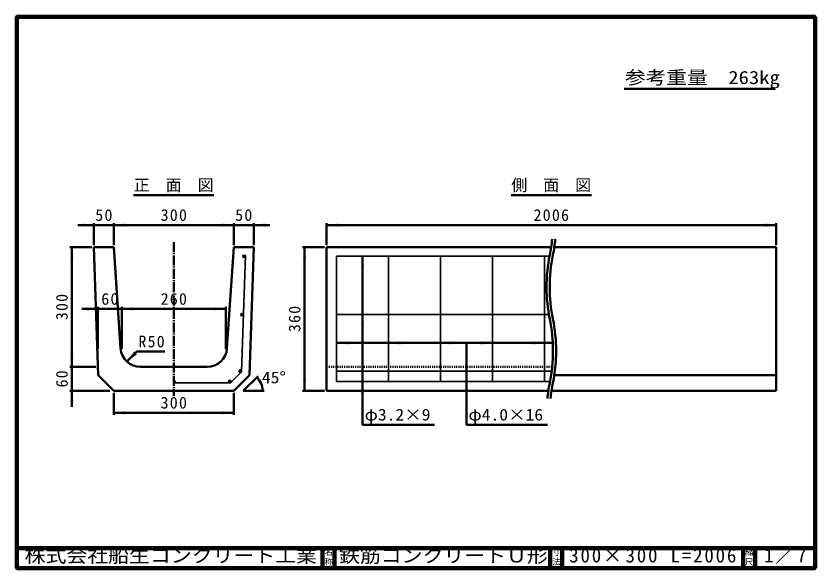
# Model space of a CAD drawing. Units: millimetres, scale not verified, with parts at other scales. Extents: x 100 to 4105, y 100 to 2870.
import ezdxf
from ezdxf.enums import TextEntityAlignment as Align

# ---------------------------------------------------------------- set-up
doc = ezdxf.new("R2010")
doc.units = ezdxf.units.MM
doc.header["$LTSCALE"] = 5
doc.linetypes.add('USER1', pattern=[13.4, 10, -1.2, 1, -1.2])
doc.linetypes.add('USER2', pattern=[2.2, 1, -1.2])
doc.layers.add('V-nasSTD', color=7, linetype='Continuous', lineweight=50)
doc.styles.add('ＭＳ ゴシック', font='')
doc.styles.get('ＭＳ ゴシック').set_extended_font_data('MS Gothic')

msp = doc.modelspace()

# ---------------------------------------------------------------- hatches: boundary and pattern name
at = {"layer": 'V-nasSTD'}
for points in [[(430.026, 1812.4), (490.026, 1822.4), (430.026, 1832.4)], [(650.026, 1832.4), (590.026, 1822.4), (650.026, 1812.4)], [(1130.026, 1812.4), (1190.026, 1822.4), (1130.026, 1832.4)], [(1350.026, 1832.4), (1290.026, 1822.4), (1350.026, 1812.4)], [(1715, 1832.4), (1655, 1822.4), (1715, 1812.4)], [(3845, 1812.4), (3905, 1822.4), (3845, 1832.4)], [(390.026, 1652.4), (380.026, 1712.4), (370.026, 1652.4)], [(1555, 1652.4), (1545, 1712.4), (1535, 1652.4)], [(1248.457, 1666.004, 1), (1235.664, 1666.43, 1)], [(1845, 1606.217), (1835, 1666.217), (1825, 1606.217)], [(450.026, 1392.4), (510.026, 1402.4), (450.026, 1412.4)], [(690.026, 1412.4), (630.026, 1402.4), (690.026, 1392.4)], [(1090.026, 1392.4), (1150.026, 1402.4), (1090.026, 1412.4)], [(1238.72, 1373.872, 1), (1225.927, 1374.299, 1)], [(1845, 1314.086), (1835, 1374.086), (1825, 1314.086)], [(1765, 1242.483), (1705, 1232.483), (1765, 1222.483)], [(2025, 1242.483), (1965, 1232.483), (2025, 1222.483)], [(2285, 1242.483), (2225, 1232.483), (2285, 1222.483)], [(2425, 1222.483), (2485, 1232.483), (2425, 1242.483)], [(2685, 1222.483), (2745, 1232.483), (2685, 1242.483)], [(370.026, 1172.4), (380.026, 1112.4), (390.026, 1172.4)], [(690.618, 1188.873), (655.263, 1139.375), (704.76, 1174.731)], [(1229.272, 1090.454), (1229.287, 1090.88, 0.82068), (1216.974, 1093.329, 0.82068), (1227.412, 1086.355, 0.18165)], [(1845, 1030.88), (1835, 1090.88), (1825, 1030.88)], [(890.026, 1045.2, -1), (890.026, 1032.4)], [(1170.805, 1032.4, 1), (1170.805, 1045.2, 1)], [(1535, 1052.4), (1545, 992.4), (1555, 1052.4)], [(1845, 978.8), (1835, 1038.8), (1825, 978.8)], [(390.026, 932.4), (380.026, 992.4), (370.026, 932.4)], [(650.026, 892.4), (590.026, 882.4), (650.026, 872.4)], [(1130.026, 872.4), (1190.026, 882.4), (1130.026, 892.4)]]:
    msp.add_hatch(color=256, dxfattribs=at).paths.add_polyline_path(points)

# ---------------------------------------------------------------- linework, layer by layer
at = {"layer": 'V-nasSTD', "lineweight": 100}
for p, q in [((105, 2865), (105, 105)), ((4100, 2865), (105, 2865)), ((4100, 105), (4100, 2865)), ((105, 205), (4100, 205)), ((1635, 205), (1635, 105)), ((1695, 205), (1695, 105)), ((2775, 205), (2775, 105)), ((2835, 205), (2835, 105)), ((3740, 205), (3740, 105)), ((3800, 205), (3800, 105)), ((105, 105), (4100, 105))]:
    msp.add_line(p, q, dxfattribs=at)
at = {"layer": 'V-nasSTD'}
for p, q in [((3144.5, 2505), (3900, 2505)), ((689.022, 1972.4), (1091.03, 1972.4)), ((2578.996, 1972.4), (2981.004, 1972.4)), ((490.026, 1822.4), (410.026, 1822.4)), ((490.026, 1832.4), (490.026, 1722.4)), ((590.026, 1822.4), (490.026, 1822.4)), ((590.026, 1832.4), (590.026, 1722.4)), ((1190.026, 1822.4), (590.026, 1822.4)), ((1190.026, 1832.4), (1190.026, 1722.4)), ((1290.026, 1822.4), (1190.026, 1822.4)), ((1290.026, 1832.4), (1290.026, 1722.4)), ((1290.026, 1822.4), (1370.026, 1822.4)), ((1655, 1832.4), (1655, 1722.4)), ((3905, 1822.4), (1655, 1822.4)), ((3905, 1832.4), (3905, 1722.4)), ((480.026, 1712.4), (370.026, 1712.4)), ((380.026, 1712.4), (380.026, 1112.4)), ((490.026, 1712.4), (511.405, 1071.021)), ((590.026, 1712.4), (490.026, 1712.4)), ((590.026, 1712.4), (623.803, 1205.748)), ((1156.249, 1205.748), (1190.026, 1712.4)), ((1290.026, 1712.4), (1190.026, 1712.4)), ((1268.647, 1071.021), (1290.026, 1712.4)), ((1645, 1712.4), (1535, 1712.4)), ((1545, 1712.4), (1545, 992.4)), ((1655, 1712.4), (1655, 992.4)), ((1655, 1712.4), (2779.039, 1712.4)), ((2795.039, 1712.4), (3905, 1712.4)), ((3905, 1712.4), (3905, 992.4)), ((1835, 1666.217), (1835, 822.4)), ((510.026, 1402.4), (430.026, 1402.4)), ((510.026, 1412.4), (510.026, 1202.4)), ((630.026, 1402.4), (510.026, 1402.4)), ((630.026, 1412.4), (630.026, 1202.4)), ((1150.026, 1402.4), (630.026, 1402.4)), ((1150.026, 1412.4), (1150.026, 1202.4)), ((2787.005, 1232.483), (1705, 1232.483)), ((2355, 1232.483), (2355, 822.4)), ((655.263, 1139.375), (704.76, 1188.873)), ((844.76, 1188.873), (704.76, 1188.873)), ((500.026, 1112.4), (370.026, 1112.4)), ((380.026, 1112.4), (380.026, 992.4)), ((723.581, 1112.4), (1056.471, 1112.4)), ((511.405, 1071.021), (590.026, 992.4)), ((1190.026, 992.4), (1268.647, 1071.021)), ((1238.026, 992.4), (1311.565, 1065.939)), ((2794.831, 1071.021), (3905, 1071.021)), ((570.026, 992.4), (370.026, 992.4)), ((380.026, 992.4), (380.026, 912.4)), ((590.026, 992.4), (1190.026, 992.4)), ((590.026, 982.4), (590.026, 872.4)), ((1190.026, 982.4), (1190.026, 872.4)), ((1238.026, 992.4), (1342.026, 992.4)), ((1645, 992.4), (1535, 992.4)), ((2764.961, 992.4), (1655, 992.4)), ((3905, 992.4), (2780.961, 992.4)), ((1190.026, 882.4), (590.026, 882.4)), ((1835, 822.4), (2195, 822.4)), ((2355, 822.4), (2761, 822.4))]:
    msp.add_line(p, q, dxfattribs=at)
at = {"layer": 'V-nasSTD', "linetype": 'USER1'}
msp.add_line((890.026, 1737.4), (890.026, 967.4), dxfattribs=at)
at = {"layer": 'V-nasSTD', "lineweight": 35}
for p, q in [((1229.195, 1088.138), (1248.671, 1672.4)), ((1705, 1666.217), (2772, 1666.217)), ((1705, 1666.217), (1705, 1038.8)), ((1965, 1666.217), (1965, 1038.8)), ((2225, 1666.217), (2225, 1038.8)), ((2485, 1666.217), (2485, 1038.8)), ((2745, 1666.217), (2745, 1038.8)), ((1705, 1374.086), (2767.926, 1374.086)), ((1173.458, 1032.4), (1229.195, 1088.138)), ((1705, 1090.88), (2781.597, 1090.88)), ((890.026, 1032.4), (890.026, 1045.2)), ((890.026, 1032.4), (1173.458, 1032.4)), ((1705, 1038.8), (2772, 1038.8))]:
    msp.add_line(p, q, dxfattribs=at)
at = {"layer": 'V-nasSTD', "linetype": 'USER2'}
msp.add_line((1655, 1112.4), (2784.03, 1112.4), dxfattribs=at)
at = {"layer": 'V-nasSTD', "lineweight": 13}
msp.add_lwpolyline([(100, 100), (100, 2870), (4105, 2870), (4105, 100)], close=True, dxfattribs=at)
at = {"layer": 'V-nasSTD', "lineweight": 35}
for centre in [(1242.061, 1666.217), (1232.323, 1374.086), (1222.887, 1090.88), (1170.805, 1038.8)]:
    msp.add_circle(centre, 6.4, dxfattribs=at)
at = {"layer": 'V-nasSTD'}
for centre, radius, start, end in [((1980, 1832.4), 808, 348.57881, 354.25166), ((1996, 1832.4), 808, 348.57881, 354.25166), ((3564, 1512.4), 808, 168.57881, 191.42119), ((3580, 1512.4), 808, 168.57881, 191.42119), ((1980, 1192.4), 808, 348.57881, 11.42119), ((1996, 1192.4), 808, 348.57881, 11.42119), ((723.581, 1212.4), 100, 183.81407, 270), ((1056.471, 1212.4), 100, 270, 356.18593), ((1238.026, 992.4), 96, 0, 45), ((3564, 872.4), 808, 168.57881, 174.25166), ((3580, 872.4), 808, 168.57881, 174.25166)]:
    msp.add_arc(centre, radius, start, end, dxfattribs=at)
at = {"layer": 'V-nasSTD', "lineweight": 35}
msp.add_arc((890.026, 1038.8), 6.4, 270, 90, dxfattribs=at)
msp.add_arc((890.026, 1038.8), 6.4, 270, 90, dxfattribs=at)

# ---------------------------------------------------------------- texts
at = {"layer": 'V-nasSTD', "style": 'ＭＳ ゴシック'}
for s, height, width, p in [('参考重量\u3000263kg', 65.98, 1.15, (3148.5, 2595)), ('45°', 58.65, 1.1, (1331.067, 1089.008)), ('φ3.2×9', 58.65, 1.1, (1845, 902.4)), ('φ4.0×16', 58.65, 1.1, (2365, 902.4)), ('株式会社船生コンクリート工業', 69.65, 1.1, (143.25, 202.55)), ('鉄筋コンクリートＵ形', 69.65, 1.1, (1717.25, 202.47))]:
    msp.add_text(s, height=height, dxfattribs=dict(at, width=width)).set_placement(p, align=Align.TOP_LEFT)
for s, height, p in [('正\u3000面\u3000図', 58.65, (689.522, 2052.4)), ('側\u3000面\u3000図', 58.65, (2579.496, 2052.4)), ('名', 30.79, (1643.982, 200.999)), ('寸', 30.79, (2783.982, 200.999)), ('縮', 30.79, (3748.982, 200.999)), ('称', 30.79, (1643.976, 151.01)), ('法', 30.79, (2783.976, 151.01)), ('尺', 30.79, (3748.976, 151.01))]:
    msp.add_text(s, height=height, dxfattribs=at).set_placement(p, align=Align.TOP_LEFT)
at = {"layer": 'V-nasSTD', "attachment_point": 1, "style": 'ＭＳ ゴシック'}
for s, insert, char_height in [('\\T1.15;50', (497.026, 1902.4), 58.65), ('\\T1.15;300', (824.026, 1902.4), 58.65), ('\\T1.15;50', (1197.026, 1902.4), 58.65), ('\\T1.15;2006', (2691, 1902.4), 58.65), ('\\T1.15;60', (527.026, 1482.4), 58.65), ('\\T1.15;260', (824.026, 1482.4), 58.65), ('\\T1.15;R50', (712.76, 1268.873), 58.65), ('\\T1.15;300', (824.026, 962.4), 58.65), ('\\T1.19;300×300\\~L=2006', (2869.5, 202.508), 69.65), ('\\T1.15;1／7', (3845.521, 202.582), 69.65)]:
    msp.add_mtext(s, dxfattribs=dict(at, insert=insert, char_height=char_height))
at = {"layer": 'V-nasSTD', "char_height": 58.65, "attachment_point": 1, "rotation": 90, "style": 'ＭＳ ゴシック'}
for s, insert in [('\\T1.15;300', (300.026, 1346.4)), ('\\T1.15;360', (1465, 1286.4)), ('\\T1.15;60', (300.026, 1009.4))]:
    msp.add_mtext(s, dxfattribs=dict(at, insert=insert))

doc.saveas('drawing.dxf')
